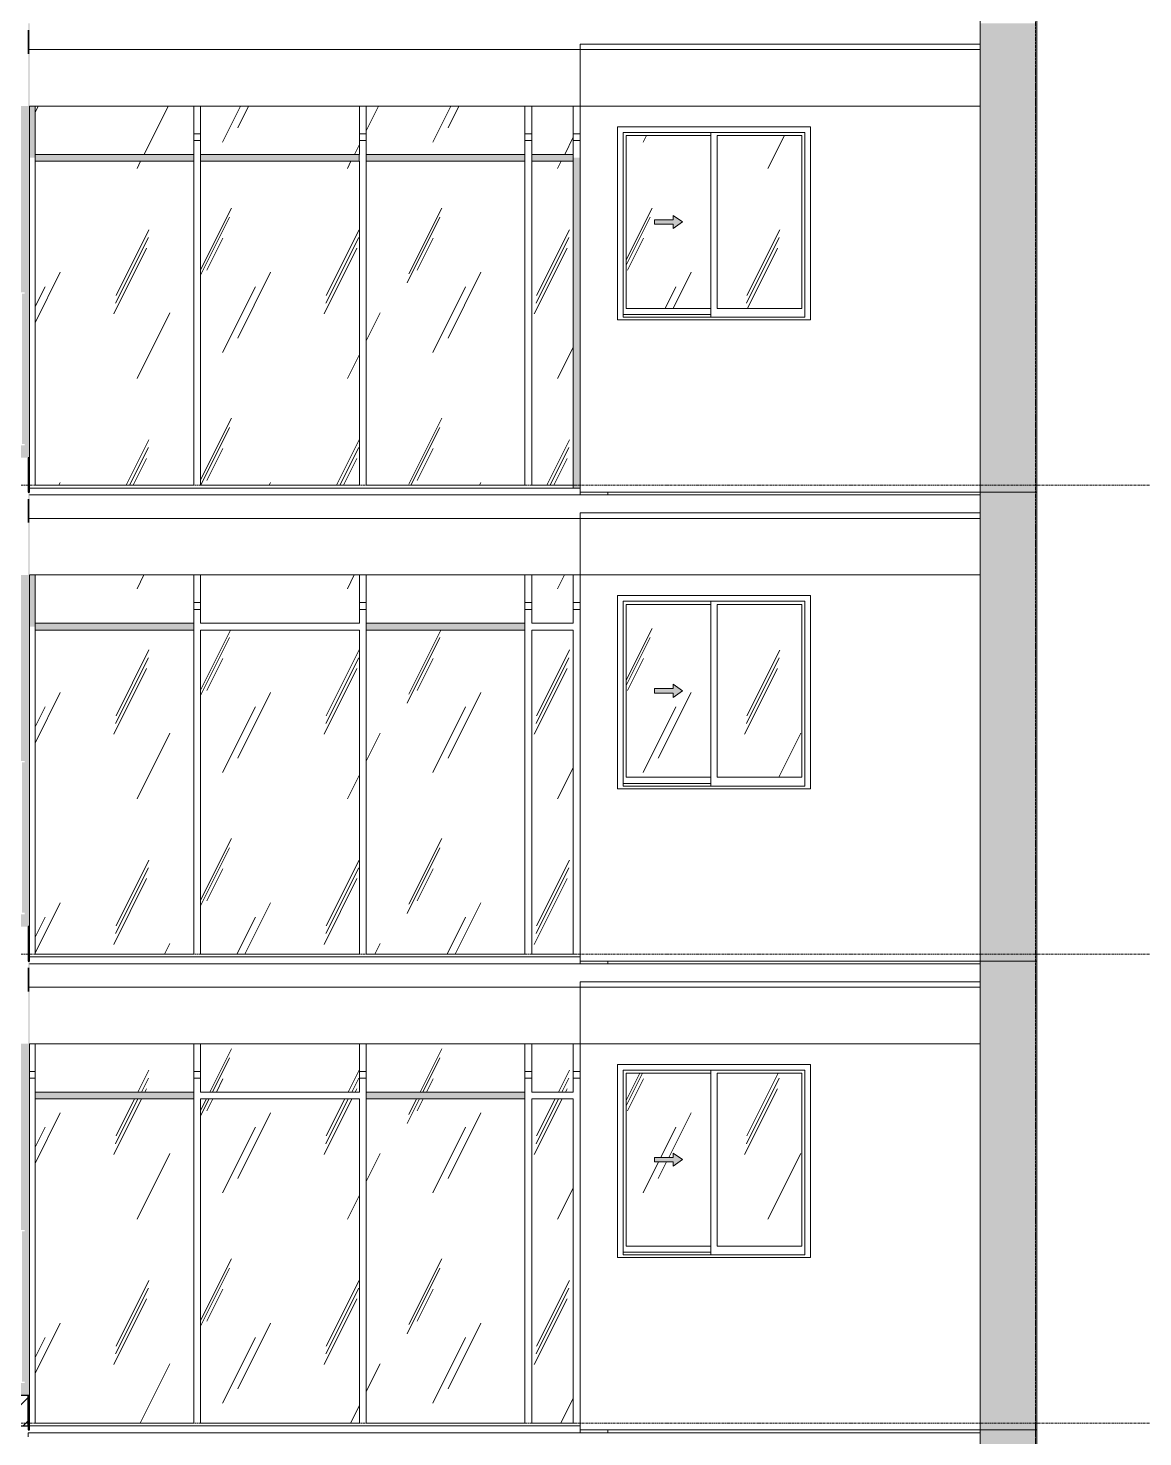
# Model space of a CAD drawing. Header units: millimetres. Extents: x 3451 to 201731, y -8641 to 35300.
# Drawn here: x 176091 to 184169, y 15700 to 25915 of the extents above; entities that cross this region are included whole.
import ezdxf

# ---------------------------------------------------------------- set-up
doc = ezdxf.new("R2010")
doc.units = ezdxf.units.MM
for name, pattern in [('1 NÉT CALL OUT', [6, 3, -3]), ('Centre', [31.75, 6.35, -4.7625, 15.875, -4.7625]), ('Grid Line', [22.225, 12.7, -3.175, 3.175, -3.175])]:
    doc.linetypes.add(name, pattern=pattern)
for name, color, linetype, lineweight in [('0-2', 50, 'Continuous', 5), ('A-CLNG', 13, 'Continuous', 9), ('A-DETL-GENF', 92, 'Continuous', 9), ('A-DETL-GENF-2', 92, '1 NÉT CALL OUT', 9), ('A-FLOR', 192, 'Continuous', 9), ('A-FLOR-1', 10, 'Continuous', 35), ('A-FLOR-2', 7, 'Continuous', 9), ('A-FLOR-LEVL-2', 51, 'Centre', 9), ('A-GLAZ', 151, 'Continuous', 9), ('A-GLAZ-3', 7, '1 NÉT CALL OUT', 9), ('A-GLAZ-CURT', 52, 'Continuous', 9), ('A-GLAZ-CWMG', 51, 'Continuous', 9), ('A-WALL', 113, 'Continuous', 9), ('A-WALL-2', 250, 'Continuous', 25), ('A-WALL-PATT-2', 9, 'Continuous', 9), ('A-WALL-PATT-3', 111, 'Continuous', 5), ('I-WALL-2', 2, 'Continuous', 25), ('S-BEAM-3', 7, 'Continuous', 9), ('S-GRID-1', 1, 'Grid Line', 9)]:
    doc.layers.add(name, color=color, linetype=linetype, lineweight=lineweight)
pattern_1 = [(63.435, (-50196.8, 14229.33), (-0.001, 1524.001), [532.46, -2875.304]), (63.435, (-51720.8, 14229.33), (-0.001, 1524.001), [532.46, -2875.304]), (63.435, (-49467.24, 14523.8), (-0.001, 1524.001), [532.46, -2875.304]), (63.435, (-50991.24, 14523.8), (-0.001, 1524.001), [532.46, -2875.304]), (63.435, (-49577.66, 14419.83), (-0.001, 1524.001), [532.46, -2875.304]), (63.435, (-51101.66, 14419.83), (-0.001, 1524.001), [532.46, -2875.304]), (63.435, (-49690.2, 15015.1), (-0.001, 1524.001), [258.8, -3148.965]), (63.435, (-51214.2, 15015.1), (-0.001, 1524.001), [258.8, -3148.965]), (63.435, (-49763.8, 14922.95), (-0.001, 1524.001), [532.46, -2875.304]), (63.435, (-51287.8, 14922.95), (-0.001, 1524.001), [532.46, -2875.304]), (63.435, (-49750.84, 14989.1), (-0.001, 1524.001), [532.46, -2875.304]), (63.435, (-51274.84, 14989.1), (-0.001, 1524.001), [532.46, -2875.304]), (63.435, (-50365.7, 14698.94), (-0.001, 1524.001), [532.46, -2875.304]), (63.435, (-51889.7, 14698.94), (-0.001, 1524.001), [532.46, -2875.304]), (63.435, (-50352.7, 14776.9), (-0.001, 1524.001), [532.46, -2875.304]), (63.435, (-51876.7, 14776.9), (-0.001, 1524.001), [532.46, -2875.304]), (63.435, (-50349.2, 14833.1), (-0.001, 1524.001), [532.46, -2875.304]), (63.435, (-51873.2, 14833.1), (-0.001, 1524.001), [532.46, -2875.304])]

# ---------------------------------------------------------------- blocks, each defined once
blk = doc.blocks.new('NCV_TKTC_KET CAU_rvt-2-TKCS_MẶT CẮT D')
at = {"layer": 'A-FLOR-1'}
for p, q in [((-24535, 25730), (-24535, 25900)), ((-24535, 22330), (-24535, 22500)), ((-24535, 18930), (-24535, 19100))]:
    blk.add_line(p, q, dxfattribs=at)
at = {"layer": 'A-FLOR-2'}
for p, q in [((-17637, 25760), (-24527, 25760)), ((-24527, 22530), (-17637, 22530)), ((-20337, 22550), (-20337, 22530)), ((-17637, 22360), (-24527, 22360)), ((-24527, 19130), (-17637, 19130)), ((-20337, 19150), (-20337, 19130)), ((-17637, 18960), (-24527, 18960)), ((-20337, 15750), (-20337, 15730)), ((-24537, 15730), (-24537, 15700)), ((-24537, 15730), (-17637, 15730))]:
    blk.add_line(p, q, dxfattribs=at)
at = {"layer": 'S-BEAM-3'}
for p, q in [((-17637, 25350), (-24527, 25350)), ((-24527, 22530), (-17637, 22530)), ((-17637, 21950), (-24527, 21950)), ((-24527, 19130), (-17637, 19130)), ((-17637, 18550), (-24527, 18550)), ((-24537, 15730), (-17637, 15730))]:
    blk.add_line(p, q, dxfattribs=at)
blk = doc.blocks.new('NCV_TKTC_TANG 5_rvt-2-TKCS_MẶT CẮT D')
at = {"layer": 'A-WALL-PATT-2'}
h = blk.add_hatch(dxfattribs=at)
h.set_pattern_fill('FP_32', color=256, style=0, pattern_type=2)
h.set_pattern_definition([(45, (-51987.05, 14125), (-84.8528, 84.8528), [])])
h.paths.add_polyline_path([(-24737, 15780), (-24537, 15780), (-24537, 16000), (-24737, 16000)])
at = {"layer": 'A-WALL-2'}
for p, q in [((-24537, 16000), (-24737, 16000)), ((-24537, 15780), (-24537, 16000)), ((-24737, 15780), (-24537, 15780))]:
    blk.add_line(p, q, dxfattribs=at)
blk = doc.blocks.new('System Panel - Glazed-V393-TKCS_MẶT CẮT D')
at = {"layer": 'A-GLAZ-CURT'}
h = blk.add_hatch(dxfattribs=at)
h.set_pattern_fill('FP_34', color=256, style=0, pattern_type=2)
h.set_pattern_definition(pattern_1)
h.paths.add_polyline_path([(-23337, 15800), (-23337, 18150), (-24487, 18150), (-24487, 15800)])
for p, q in [((-23337, 18150), (-24487, 18150)), ((-24487, 18150), (-24487, 15800)), ((-23337, 15800), (-23337, 18150)), ((-24487, 15800), (-23337, 15800))]:
    blk.add_line(p, q, dxfattribs=at)
blk = doc.blocks.new('System Panel - Glazed-V394-TKCS_MẶT CẮT D')
at = {"layer": 'A-GLAZ-CURT'}
h = blk.add_hatch(dxfattribs=at)
h.set_pattern_fill('FP_34', color=256, style=0, pattern_type=2)
h.set_pattern_definition(pattern_1)
h.paths.add_polyline_path([(-22137, 15800), (-22137, 18150), (-23287, 18150), (-23287, 15800)])
for p, q in [((-22137, 18150), (-23287, 18150)), ((-23287, 18150), (-23287, 15800)), ((-22137, 15800), (-22137, 18150)), ((-23287, 15800), (-22137, 15800))]:
    blk.add_line(p, q, dxfattribs=at)
blk = doc.blocks.new('System Panel - Glazed-V395-TKCS_MẶT CẮT D')
at = {"layer": 'A-GLAZ-CURT'}
h = blk.add_hatch(dxfattribs=at)
h.set_pattern_fill('FP_34', color=256, style=0, pattern_type=2)
h.set_pattern_definition(pattern_1)
h.paths.add_polyline_path([(-21898, 15800), (-20937, 15800), (-20937, 18150), (-22087, 18150), (-22087, 15800)])
for p, q in [((-20937, 18150), (-22087, 18150)), ((-22087, 18150), (-22087, 15800)), ((-20937, 15800), (-20937, 18150)), ((-22087, 15800), (-20937, 15800))]:
    blk.add_line(p, q, dxfattribs=at)
blk = doc.blocks.new('System Panel - Glazed-4731944-TKCS_MẶT CẮT D')
at = {"layer": 'A-GLAZ-CURT'}
h = blk.add_hatch(dxfattribs=at)
h.set_pattern_fill('FP_34', color=256, style=0, pattern_type=2)
h.set_pattern_definition(pattern_1)
h.paths.add_polyline_path([(-20587, 15800), (-20587, 18150), (-20887, 18150), (-20887, 15800), (-20592, 15800)])
for p, q in [((-20587, 18150), (-20887, 18150)), ((-20887, 18150), (-20887, 15800)), ((-20587, 15800), (-20587, 18150)), ((-20887, 15800), (-20587, 15800))]:
    blk.add_line(p, q, dxfattribs=at)
blk = doc.blocks.new('System Panel - Glazed-V396-TKCS_MẶT CẮT D')
at = {"layer": 'A-GLAZ-CURT'}
h = blk.add_hatch(dxfattribs=at)
h.set_pattern_fill('FP_34', color=256, style=0, pattern_type=2)
h.set_pattern_definition(pattern_1)
h.paths.add_polyline_path([(-23337, 18200), (-23337, 18550), (-24487, 18550), (-24487, 18200)])
for p, q in [((-24487, 18550), (-24487, 18200)), ((-23337, 18200), (-23337, 18550)), ((-24487, 18200), (-23337, 18200))]:
    blk.add_line(p, q, dxfattribs=at)
blk = doc.blocks.new('System Panel - Glazed-V397-TKCS_MẶT CẮT D')
at = {"layer": 'A-GLAZ-CURT'}
h = blk.add_hatch(dxfattribs=at)
h.set_pattern_fill('FP_34', color=256, style=0, pattern_type=2)
h.set_pattern_definition(pattern_1)
h.paths.add_polyline_path([(-22137, 18200), (-22137, 18550), (-23287, 18550), (-23287, 18200)])
for p, q in [((-23287, 18550), (-23287, 18200)), ((-22137, 18200), (-22137, 18550)), ((-23287, 18200), (-22137, 18200))]:
    blk.add_line(p, q, dxfattribs=at)
blk = doc.blocks.new('System Panel - Glazed-V398-TKCS_MẶT CẮT D')
at = {"layer": 'A-GLAZ-CURT'}
h = blk.add_hatch(dxfattribs=at)
h.set_pattern_fill('FP_34', color=256, style=0, pattern_type=2)
h.set_pattern_definition(pattern_1)
h.paths.add_polyline_path([(-21898, 18200), (-20937, 18200), (-20937, 18550), (-22087, 18550), (-22087, 18200)])
for p, q in [((-22087, 18550), (-22087, 18200)), ((-20937, 18200), (-20937, 18550)), ((-22087, 18200), (-20937, 18200))]:
    blk.add_line(p, q, dxfattribs=at)
blk = doc.blocks.new('System Panel - Glazed-4731946-TKCS_MẶT CẮT D')
at = {"layer": 'A-GLAZ-CURT'}
h = blk.add_hatch(dxfattribs=at)
h.set_pattern_fill('FP_34', color=256, style=0, pattern_type=2)
h.set_pattern_definition(pattern_1)
h.paths.add_polyline_path([(-20587, 18200), (-20587, 18550), (-20887, 18550), (-20887, 18200), (-20592, 18200)])
for p, q in [((-20887, 18550), (-20887, 18200)), ((-20587, 18200), (-20587, 18550)), ((-20887, 18200), (-20587, 18200))]:
    blk.add_line(p, q, dxfattribs=at)
blk = doc.blocks.new('Rectangular Mullion - 50 x 100mm-1286803-TKCS_MẶT CẮT D')
at = {"layer": 'A-GLAZ-CWMG'}
blk.add_hatch(color=256, dxfattribs=at).paths.add_polyline_path([(-20592, 4550), (-19777, 4550), (-19777, 4600), (-20927, 4600), (-20927, 4550)])
for p, q in [((-20927, 4550), (-20927, 4600)), ((-19777, 4600), (-19777, 4550))]:
    blk.add_line(p, q, dxfattribs=at)
blk = doc.blocks.new('System Panel - Glazed-V497-TKCS_MẶT CẮT D')
at = {"layer": 'A-GLAZ-CURT'}
h = blk.add_hatch(dxfattribs=at)
h.set_pattern_fill('FP_34', color=256, style=0, pattern_type=2)
h.set_pattern_definition(pattern_1)
h.paths.add_polyline_path([(-23337, 19200), (-23337, 21550), (-24487, 21550), (-24487, 19200)])
for p, q in [((-23337, 21550), (-24487, 21550)), ((-24487, 21550), (-24487, 19200)), ((-23337, 19200), (-23337, 21550)), ((-24487, 19200), (-23337, 19200))]:
    blk.add_line(p, q, dxfattribs=at)
blk = doc.blocks.new('System Panel - Glazed-V498-TKCS_MẶT CẮT D')
at = {"layer": 'A-GLAZ-CURT'}
h = blk.add_hatch(dxfattribs=at)
h.set_pattern_fill('FP_34', color=256, style=0, pattern_type=2)
h.set_pattern_definition(pattern_1)
h.paths.add_polyline_path([(-22137, 19200), (-22137, 21550), (-23287, 21550), (-23287, 19200)])
for p, q in [((-22137, 21550), (-23287, 21550)), ((-23287, 21550), (-23287, 19200)), ((-22137, 19200), (-22137, 21550)), ((-23287, 19200), (-22137, 19200))]:
    blk.add_line(p, q, dxfattribs=at)
blk = doc.blocks.new('System Panel - Glazed-V499-TKCS_MẶT CẮT D')
at = {"layer": 'A-GLAZ-CURT'}
h = blk.add_hatch(dxfattribs=at)
h.set_pattern_fill('FP_34', color=256, style=0, pattern_type=2)
h.set_pattern_definition(pattern_1)
h.paths.add_polyline_path([(-20937, 19200), (-20937, 21550), (-22087, 21550), (-22087, 19200), (-21898, 19200)])
for p, q in [((-20937, 21550), (-22087, 21550)), ((-22087, 21550), (-22087, 19200)), ((-20937, 19200), (-20937, 21550)), ((-22087, 19200), (-20937, 19200))]:
    blk.add_line(p, q, dxfattribs=at)
blk = doc.blocks.new('System Panel - Glazed-V500-TKCS_MẶT CẮT D')
at = {"layer": 'A-GLAZ-CURT'}
h = blk.add_hatch(dxfattribs=at)
h.set_pattern_fill('FP_34', color=256, style=0, pattern_type=2)
h.set_pattern_definition(pattern_1)
h.paths.add_polyline_path([(-20587, 19200), (-20587, 21550), (-20887, 21550), (-20887, 19200)])
for p, q in [((-20587, 21550), (-20887, 21550)), ((-20887, 21550), (-20887, 19200)), ((-20587, 19200), (-20587, 21550)), ((-20887, 19200), (-20587, 19200))]:
    blk.add_line(p, q, dxfattribs=at)
blk = doc.blocks.new('System Panel - Glazed-V501-TKCS_MẶT CẮT D')
at = {"layer": 'A-GLAZ-CURT'}
h = blk.add_hatch(dxfattribs=at)
h.set_pattern_fill('FP_34', color=256, style=0, pattern_type=2)
h.set_pattern_definition(pattern_1)
h.paths.add_polyline_path([(-23337, 21600), (-23337, 21950), (-24487, 21950), (-24487, 21600)])
for p, q in [((-24487, 21950), (-24487, 21600)), ((-23337, 21600), (-23337, 21950)), ((-24487, 21600), (-23337, 21600))]:
    blk.add_line(p, q, dxfattribs=at)
blk = doc.blocks.new('System Panel - Glazed-V502-TKCS_MẶT CẮT D')
at = {"layer": 'A-GLAZ-CURT'}
h = blk.add_hatch(dxfattribs=at)
h.set_pattern_fill('FP_34', color=256, style=0, pattern_type=2)
h.set_pattern_definition(pattern_1)
h.paths.add_polyline_path([(-22137, 21600), (-22137, 21950), (-23287, 21950), (-23287, 21600)])
for p, q in [((-23287, 21950), (-23287, 21600)), ((-22137, 21600), (-22137, 21950)), ((-23287, 21600), (-22137, 21600))]:
    blk.add_line(p, q, dxfattribs=at)
blk = doc.blocks.new('System Panel - Glazed-V503-TKCS_MẶT CẮT D')
at = {"layer": 'A-GLAZ-CURT'}
h = blk.add_hatch(dxfattribs=at)
h.set_pattern_fill('FP_34', color=256, style=0, pattern_type=2)
h.set_pattern_definition(pattern_1)
h.paths.add_polyline_path([(-21898, 21600), (-20937, 21600), (-20937, 21950), (-22087, 21950), (-22087, 21600)])
for p, q in [((-22087, 21950), (-22087, 21600)), ((-20937, 21600), (-20937, 21950)), ((-22087, 21600), (-20937, 21600))]:
    blk.add_line(p, q, dxfattribs=at)
blk = doc.blocks.new('System Panel - Glazed-V504-TKCS_MẶT CẮT D')
at = {"layer": 'A-GLAZ-CURT'}
h = blk.add_hatch(dxfattribs=at)
h.set_pattern_fill('FP_34', color=256, style=0, pattern_type=2)
h.set_pattern_definition(pattern_1)
h.paths.add_polyline_path([(-20592, 21600), (-20587, 21600), (-20587, 21950), (-20887, 21950), (-20887, 21600)])
for p, q in [((-20887, 21950), (-20887, 21600)), ((-20587, 21600), (-20587, 21950)), ((-20887, 21600), (-20587, 21600))]:
    blk.add_line(p, q, dxfattribs=at)
blk = doc.blocks.new('Rectangular Mullion - 50 x 100mm-V505-TKCS_MẶT CẮT D')
at = {"layer": 'A-GLAZ-CWMG'}
blk.add_hatch(color=256, dxfattribs=at).paths.add_polyline_path([(-24527, 21575), (-24487, 21575), (-24487, 21950), (-24527, 21949)])
blk.add_line((-24487, 21575), (-24487, 21600), dxfattribs=at)
blk = doc.blocks.new('System Panel - Glazed-V506-TKCS_MẶT CẮT D')
at = {"layer": 'A-GLAZ-CURT'}
h = blk.add_hatch(dxfattribs=at)
h.set_pattern_fill('FP_34', color=256, style=0, pattern_type=2)
h.set_pattern_definition(pattern_1)
h.paths.add_polyline_path([(-23337, 22600), (-23337, 24950), (-24487, 24950), (-24487, 22600)])
for p, q in [((-23337, 24950), (-24487, 24950)), ((-24487, 24950), (-24487, 22600)), ((-23337, 22600), (-23337, 24950)), ((-24487, 22600), (-23337, 22600))]:
    blk.add_line(p, q, dxfattribs=at)
blk = doc.blocks.new('System Panel - Glazed-V507-TKCS_MẶT CẮT D')
at = {"layer": 'A-GLAZ-CURT'}
h = blk.add_hatch(dxfattribs=at)
h.set_pattern_fill('FP_34', color=256, style=0, pattern_type=2)
h.set_pattern_definition(pattern_1)
h.paths.add_polyline_path([(-22137, 22600), (-22137, 24950), (-23287, 24950), (-23287, 22600)])
for p, q in [((-22137, 24950), (-23287, 24950)), ((-23287, 24950), (-23287, 22600)), ((-22137, 22600), (-22137, 24950)), ((-23287, 22600), (-22137, 22600))]:
    blk.add_line(p, q, dxfattribs=at)
blk = doc.blocks.new('System Panel - Glazed-V508-TKCS_MẶT CẮT D')
at = {"layer": 'A-GLAZ-CURT'}
h = blk.add_hatch(dxfattribs=at)
h.set_pattern_fill('FP_34', color=256, style=0, pattern_type=2)
h.set_pattern_definition(pattern_1)
h.paths.add_polyline_path([(-20937, 22600), (-20937, 24950), (-22087, 24950), (-22087, 22600), (-21898, 22600)])
for p, q in [((-20937, 24950), (-22087, 24950)), ((-22087, 24950), (-22087, 22600)), ((-20937, 22600), (-20937, 24950)), ((-22087, 22600), (-20937, 22600))]:
    blk.add_line(p, q, dxfattribs=at)
blk = doc.blocks.new('System Panel - Glazed-V509-TKCS_MẶT CẮT D')
at = {"layer": 'A-GLAZ-CURT'}
h = blk.add_hatch(dxfattribs=at)
h.set_pattern_fill('FP_34', color=256, style=0, pattern_type=2)
h.set_pattern_definition(pattern_1)
h.paths.add_polyline_path([(-20887, 22600), (-20587, 22600), (-20587, 24950), (-20887, 24950), (-20887, 24028)])
for p, q in [((-20587, 24950), (-20887, 24950)), ((-20887, 24950), (-20887, 22600)), ((-20587, 22600), (-20587, 24950)), ((-20887, 22600), (-20587, 22600))]:
    blk.add_line(p, q, dxfattribs=at)
blk = doc.blocks.new('System Panel - Glazed-V510-TKCS_MẶT CẮT D')
at = {"layer": 'A-GLAZ-CURT'}
h = blk.add_hatch(dxfattribs=at)
h.set_pattern_fill('FP_34', color=256, style=0, pattern_type=2)
h.set_pattern_definition(pattern_1)
h.paths.add_polyline_path([(-23337, 25000), (-23337, 25350), (-24487, 25350), (-24487, 25000)])
for p, q in [((-24487, 25350), (-24487, 25000)), ((-23337, 25000), (-23337, 25350)), ((-24487, 25000), (-23337, 25000))]:
    blk.add_line(p, q, dxfattribs=at)
blk = doc.blocks.new('System Panel - Glazed-V511-TKCS_MẶT CẮT D')
at = {"layer": 'A-GLAZ-CURT'}
h = blk.add_hatch(dxfattribs=at)
h.set_pattern_fill('FP_34', color=256, style=0, pattern_type=2)
h.set_pattern_definition(pattern_1)
h.paths.add_polyline_path([(-22137, 25000), (-22137, 25350), (-23287, 25350), (-23287, 25000)])
for p, q in [((-23287, 25350), (-23287, 25000)), ((-22137, 25000), (-22137, 25350)), ((-23287, 25000), (-22137, 25000))]:
    blk.add_line(p, q, dxfattribs=at)
blk = doc.blocks.new('System Panel - Glazed-V512-TKCS_MẶT CẮT D')
at = {"layer": 'A-GLAZ-CURT'}
h = blk.add_hatch(dxfattribs=at)
h.set_pattern_fill('FP_34', color=256, style=0, pattern_type=2)
h.set_pattern_definition(pattern_1)
h.paths.add_polyline_path([(-21898, 25000), (-20937, 25000), (-20937, 25350), (-22087, 25350), (-22087, 25000)])
for p, q in [((-22087, 25350), (-22087, 25000)), ((-20937, 25000), (-20937, 25350)), ((-22087, 25000), (-20937, 25000))]:
    blk.add_line(p, q, dxfattribs=at)
blk = doc.blocks.new('System Panel - Glazed-V513-TKCS_MẶT CẮT D')
at = {"layer": 'A-GLAZ-CURT'}
h = blk.add_hatch(dxfattribs=at)
h.set_pattern_fill('FP_34', color=256, style=0, pattern_type=2)
h.set_pattern_definition(pattern_1)
h.paths.add_polyline_path([(-20587, 25000), (-20587, 25350), (-20887, 25350), (-20887, 25000), (-20592, 25000)])
for p, q in [((-20887, 25350), (-20887, 25000)), ((-20587, 25000), (-20587, 25350)), ((-20887, 25000), (-20587, 25000))]:
    blk.add_line(p, q, dxfattribs=at)
blk = doc.blocks.new('Rectangular Mullion - 50 x 100mm-V514-TKCS_MẶT CẮT D')
at = {"layer": 'A-GLAZ-CWMG'}
blk.add_hatch(color=256, dxfattribs=at).paths.add_polyline_path([(-20537, 22580), (-20537, 24975), (-20587, 24975), (-20587, 22580)])
for p, q in [((-20587, 24975), (-20587, 24950)), ((-20537, 22580), (-20537, 24975)), ((-20587, 22600), (-20587, 22580))]:
    blk.add_line(p, q, dxfattribs=at)
blk = doc.blocks.new('Rectangular Mullion - 50 x 100mm-4731943-TKCS_MẶT CẮT D')
at = {"layer": 'A-GLAZ-CWMG'}
blk.add_hatch(color=256, dxfattribs=at).paths.add_polyline_path([(-20887, 24950), (-20587, 24950), (-20587, 25000), (-20887, 25000)])
for p, q in [((-20887, 24950), (-20887, 25000)), ((-20587, 25000), (-20587, 24950))]:
    blk.add_line(p, q, dxfattribs=at)
blk = doc.blocks.new('1_FAMILY RVT - W01-WxH 1400x1400xmm-V528-TKCS_MẶT CẮT D')
at = {"layer": 'A-DETL-GENF-2'}
blk.add_hatch(color=256, dxfattribs=at).paths.add_polyline_path([(-19862, 17662), (-19795, 17710), (-19862, 17757), (-19862, 17726), (-19998, 17726), (-19998, 17693), (-19862, 17693)])
at = {"layer": 'A-GLAZ'}
h = blk.add_hatch(dxfattribs=at)
h.set_pattern_fill('FP_34', color=256, style=0, pattern_type=2)
h.set_pattern_definition(pattern_1)
h.paths.add_polyline_path([(-19589, 17083), (-19589, 18337), (-20203, 18337), (-20203, 17083)])
h.paths.add_polyline_path([(-19862, 17662), (-19862, 17693), (-19998, 17693), (-19998, 17726), (-19862, 17726), (-19862, 17757), (-19795, 17710), (-19819, 17693)])
h = blk.add_hatch(dxfattribs=at)
h.set_pattern_fill('FP_34', color=256, style=0, pattern_type=2)
h.set_pattern_definition(pattern_1)
h.paths.add_polyline_path([(-18930, 17083), (-18930, 18337), (-19545, 18337), (-19545, 17083), (-19286, 17083)])
at = {"layer": 'A-DETL-GENF'}
for p, q in [((-19998, 17726), (-19998, 17693)), ((-19998, 17726), (-19862, 17726)), ((-19862, 17726), (-19998, 17726)), ((-19998, 17726), (-19998, 17693)), ((-19998, 17693), (-19862, 17693)), ((-19998, 17693), (-19862, 17693)), ((-19862, 17757), (-19862, 17726)), ((-19795, 17710), (-19862, 17757)), ((-19795, 17710), (-19862, 17757)), ((-19862, 17757), (-19862, 17726)), ((-19795, 17710), (-19862, 17662)), ((-19862, 17662), (-19795, 17710)), ((-19862, 17693), (-19862, 17662)), ((-19862, 17693), (-19862, 17662))]:
    blk.add_line(p, q, dxfattribs=at)
at = {"layer": 'A-GLAZ'}
for p, q in [((-18867, 18400), (-20267, 18400)), ((-20267, 18400), (-20267, 17000)), ((-18867, 18400), (-18867, 17000)), ((-20226, 18359), (-18908, 18359)), ((-20226, 17019), (-20226, 18359)), ((-20203, 18337), (-20203, 17083)), ((-19589, 18337), (-20203, 18337)), ((-19589, 18359), (-19589, 17019)), ((-19545, 17083), (-19545, 18337)), ((-19545, 18337), (-18930, 18337)), ((-18930, 18337), (-18930, 17083)), ((-18908, 17019), (-18908, 18359)), ((-20203, 17083), (-19589, 17083)), ((-18930, 17083), (-19545, 17083)), ((-18867, 17000), (-20267, 17000)), ((-19589, 17038), (-20226, 17038)), ((-19589, 17038), (-20226, 17038)), ((-18908, 17019), (-20226, 17019))]:
    blk.add_line(p, q, dxfattribs=at)
blk = doc.blocks.new('1_FAMILY RVT - W01-WxH 1400x1400xmm-V529-TKCS_MẶT CẮT D')
at = {"layer": 'A-DETL-GENF-2'}
blk.add_hatch(color=256, dxfattribs=at).paths.add_polyline_path([(-19862, 21062), (-19795, 21110), (-19862, 21157), (-19862, 21126), (-19998, 21126), (-19998, 21093), (-19862, 21093)])
at = {"layer": 'A-GLAZ'}
h = blk.add_hatch(dxfattribs=at)
h.set_pattern_fill('FP_34', color=256, style=0, pattern_type=2)
h.set_pattern_definition(pattern_1)
h.paths.add_polyline_path([(-19589, 20483), (-19589, 21736), (-20203, 21736), (-20203, 20483)])
h.paths.add_polyline_path([(-19862, 21062), (-19862, 21093), (-19998, 21093), (-19998, 21126), (-19862, 21126), (-19862, 21157), (-19795, 21110), (-19819, 21093)])
h = blk.add_hatch(dxfattribs=at)
h.set_pattern_fill('FP_34', color=256, style=0, pattern_type=2)
h.set_pattern_definition(pattern_1)
h.paths.add_polyline_path([(-19545, 20483), (-18930, 20483), (-18930, 21736), (-19545, 21736), (-19545, 21360)])
at = {"layer": 'A-DETL-GENF'}
for p, q in [((-19862, 21157), (-19862, 21126)), ((-19795, 21110), (-19862, 21157)), ((-19795, 21110), (-19862, 21157)), ((-19862, 21157), (-19862, 21126)), ((-19998, 21126), (-19998, 21093)), ((-19998, 21126), (-19862, 21126)), ((-19862, 21126), (-19998, 21126)), ((-19998, 21126), (-19998, 21093)), ((-19998, 21093), (-19862, 21093)), ((-19998, 21093), (-19862, 21093)), ((-19795, 21110), (-19862, 21062)), ((-19862, 21062), (-19795, 21110)), ((-19862, 21093), (-19862, 21062)), ((-19862, 21093), (-19862, 21062))]:
    blk.add_line(p, q, dxfattribs=at)
at = {"layer": 'A-GLAZ'}
for p, q in [((-18867, 21800), (-20267, 21800)), ((-20267, 21800), (-20267, 20400)), ((-20226, 21759), (-18908, 21759)), ((-20226, 20419), (-20226, 21759)), ((-19589, 21759), (-19589, 20419)), ((-18908, 20419), (-18908, 21759)), ((-18867, 21800), (-18867, 20400)), ((-20203, 21736), (-20203, 20483)), ((-19589, 21736), (-20203, 21736)), ((-19545, 20483), (-19545, 21736)), ((-19545, 21736), (-18930, 21736)), ((-18930, 21736), (-18930, 20483)), ((-19589, 20438), (-20226, 20438)), ((-19589, 20438), (-20226, 20438)), ((-20203, 20483), (-19589, 20483)), ((-18930, 20483), (-19545, 20483)), ((-18867, 20400), (-20267, 20400)), ((-18908, 20419), (-20226, 20419))]:
    blk.add_line(p, q, dxfattribs=at)
blk = doc.blocks.new('1_FAMILY RVT - W01-WxH 1400x1400xmm-V530-TKCS_MẶT CẮT D')
at = {"layer": 'A-DETL-GENF-2'}
blk.add_hatch(color=256, dxfattribs=at).paths.add_polyline_path([(-19862, 24462), (-19795, 24510), (-19862, 24557), (-19862, 24526), (-19998, 24526), (-19998, 24493), (-19862, 24493)])
at = {"layer": 'A-GLAZ'}
h = blk.add_hatch(dxfattribs=at)
h.set_pattern_fill('FP_34', color=256, style=0, pattern_type=2)
h.set_pattern_definition(pattern_1)
h.paths.add_polyline_path([(-19589, 23883), (-19589, 25137), (-20203, 25137), (-20203, 23883)])
h.paths.add_polyline_path([(-19862, 24462), (-19862, 24493), (-19998, 24493), (-19998, 24526), (-19862, 24526), (-19862, 24557), (-19795, 24510), (-19819, 24493)])
h = blk.add_hatch(dxfattribs=at)
h.set_pattern_fill('FP_34', color=256, style=0, pattern_type=2)
h.set_pattern_definition(pattern_1)
h.paths.add_polyline_path([(-19545, 23883), (-18930, 23883), (-18930, 25137), (-19545, 25137), (-19545, 24028)])
at = {"layer": 'A-DETL-GENF'}
for p, q in [((-19998, 24526), (-19998, 24493)), ((-19998, 24526), (-19862, 24526)), ((-19862, 24526), (-19998, 24526)), ((-19998, 24526), (-19998, 24493)), ((-19862, 24557), (-19862, 24526)), ((-19795, 24510), (-19862, 24557)), ((-19795, 24510), (-19862, 24557)), ((-19862, 24557), (-19862, 24526)), ((-19998, 24493), (-19862, 24493)), ((-19998, 24493), (-19862, 24493)), ((-19795, 24510), (-19862, 24462)), ((-19862, 24462), (-19795, 24510)), ((-19862, 24493), (-19862, 24462)), ((-19862, 24493), (-19862, 24462))]:
    blk.add_line(p, q, dxfattribs=at)
at = {"layer": 'A-GLAZ'}
for p, q in [((-18867, 25200), (-20267, 25200)), ((-20267, 25200), (-20267, 23800)), ((-20226, 25159), (-18908, 25159)), ((-20226, 23819), (-20226, 25159)), ((-20203, 25137), (-20203, 23883)), ((-19589, 25137), (-20203, 25137)), ((-19589, 25159), (-19589, 23819)), ((-19545, 23883), (-19545, 25137)), ((-19545, 25137), (-18930, 25137)), ((-18930, 25137), (-18930, 23883)), ((-18908, 23819), (-18908, 25159)), ((-18867, 25200), (-18867, 23800)), ((-19589, 23838), (-20226, 23838)), ((-19589, 23838), (-20226, 23838)), ((-18908, 23819), (-20226, 23819)), ((-20203, 23883), (-19589, 23883)), ((-18930, 23883), (-19545, 23883)), ((-18867, 23800), (-20267, 23800))]:
    blk.add_line(p, q, dxfattribs=at)

msp = doc.modelspace()

# ---------------------------------------------------------------- hatches: boundary and pattern name
at = {"layer": 'A-WALL-PATT-3'}
h = msp.add_hatch(color=256, dxfattribs=at)
h.paths.add_polyline_path([(176100.9, 22800), (176100.9, 25950), (176090.9, 25950), (176090.9, 25350), (175891, 25350), (175891, 22800), (176090.9, 22800)])
h.paths.add_polyline_path([(176016, 22890), (176016, 22900), (176036, 22900), (176036, 23990), (176016, 23990), (176016, 24000), (176066, 24000), (176066, 23990), (176046, 23990), (176046, 22900), (176066, 22900), (176066, 22890), (176036, 22890)])
for points in [[(183390.9, 22550), (183390.9, 25950), (182990.9, 25950), (182990.9, 22550)], [(183400.9, 22550), (183400.9, 25950), (183390.9, 25950), (183390.9, 22550)], [(183390.9, 19150), (183390.9, 22550), (182990.9, 22550), (182990.9, 19150)], [(183400.9, 19150), (183400.9, 22550), (183390.9, 22550), (183390.9, 19150)], [(183390.9, 15750), (183390.9, 19150), (182990.9, 19150), (182990.9, 15750)], [(183400.9, 15750), (183400.9, 19150), (183390.9, 19150), (183390.9, 15750)], [(183390.9, 12350), (183390.9, 15750), (182990.9, 15750), (182990.9, 12350)], [(183400.9, 12350), (183400.9, 15750), (183390.9, 15750), (183390.9, 12350)]]:
    msp.add_hatch(color=256, dxfattribs=at).paths.add_polyline_path(points)
h = msp.add_hatch(color=256, dxfattribs=at)
h.paths.add_polyline_path([(176100.9, 19400), (176100.9, 22550), (176090.9, 22550), (176090.9, 21950), (175891, 21950), (175891, 19400), (176090.9, 19400)])
h.paths.add_polyline_path([(176066, 19490), (176016, 19490), (176016, 19500), (176036, 19500), (176036, 20590), (176016, 20590), (176016, 20600), (176066, 20600), (176066, 20590), (176046, 20590), (176046, 19500), (176066, 19500)])
h = msp.add_hatch(color=256, dxfattribs=at)
h.paths.add_polyline_path([(176100.9, 16000), (176100.9, 19150), (176090.9, 19150), (176090.9, 18550), (175891, 18550), (175891, 16000), (176090.9, 16000)])
h.paths.add_polyline_path([(176066, 16090), (176016, 16090), (176016, 16100), (176036, 16100), (176036, 17190), (176016, 17190), (176016, 17200), (176066, 17200), (176066, 17190), (176046, 17190), (176046, 16100), (176066, 16100)])

# ---------------------------------------------------------------- linework, layer by layer
at = {"layer": 'A-CLNG'}
for p, q in [((177290.5, 25150), (177340.5, 25150)), ((178490.5, 25150), (178540.5, 25150)), ((179690.5, 25150), (179740.5, 25150)), ((180040.5, 25150), (180090.9, 25150)), ((177340.5, 25100), (177290.5, 25100)), ((178540.5, 25100), (178490.5, 25100)), ((179740.5, 25100), (179690.5, 25100)), ((180090.9, 25100), (180040.5, 25100)), ((177290.5, 21750), (177340.5, 21750)), ((177340.5, 21700), (177290.5, 21700)), ((178490.5, 21750), (178540.5, 21750)), ((178540.5, 21700), (178490.5, 21700)), ((179690.5, 21750), (179740.5, 21750)), ((179740.5, 21700), (179690.5, 21700)), ((180040.5, 21750), (180090.9, 21750)), ((180090.9, 21700), (180040.5, 21700)), ((176100.9, 18350), (176140.5, 18350)), ((176140.5, 18300), (176100.9, 18300)), ((177290.5, 18350), (177340.5, 18350)), ((177340.5, 18300), (177290.5, 18300)), ((178490.5, 18350), (178540.5, 18350)), ((178540.5, 18300), (178490.5, 18300)), ((179690.5, 18350), (179740.5, 18350)), ((179740.5, 18300), (179690.5, 18300)), ((180040.5, 18350), (180090.9, 18350)), ((180090.9, 18300), (180040.5, 18300))]:
    msp.add_line(p, q, dxfattribs=at)
at = {"layer": 'A-FLOR'}
for p, q in [((176100.9, 22580), (180090.9, 22580)), ((180090.9, 22530), (176100.9, 22530)), ((180090.9, 22550), (180090.9, 22530)), ((176100.9, 19180), (180090.9, 19180)), ((180090.9, 19130), (176100.9, 19130)), ((180090.9, 19150), (180090.9, 19130)), ((176100.9, 15780), (180090.9, 15780)), ((180090.9, 15750), (180090.9, 15730)), ((180090.9, 15730), (176090.9, 15730))]:
    msp.add_line(p, q, dxfattribs=at)
at = {"layer": 'A-FLOR-LEVL-2'}
for p, q in [((106972.4, 22600), (198239.7, 22600)), ((106972.4, 19200), (198239.7, 19200)), ((106972.4, 15800), (198239.7, 15800))]:
    msp.add_line(p, q, dxfattribs=at)
at = {"layer": 'A-WALL'}
for p, q in [((182990.9, 29350), (182990.9, 2200)), ((183400.9, 29350), (183400.9, 4700)), ((182990.9, 25800), (180090.9, 25800)), ((180090.9, 22550), (180090.9, 25800)), ((176100.9, 22800), (176100.9, 25349.3)), ((180090.9, 22550), (183400.9, 22550)), ((183400.9, 22550), (182990.9, 22550)), ((182990.9, 22400), (180090.9, 22400)), ((180090.9, 19150), (180090.9, 22400)), ((176100.9, 19400), (176100.9, 21949.3)), ((180090.9, 19150), (183400.9, 19150)), ((183400.9, 19150), (182990.9, 19150)), ((182990.9, 19000), (180090.9, 19000)), ((180090.9, 15750), (180090.9, 19000)), ((176100.9, 16000), (176100.9, 18549.3)), ((180090.9, 15750), (183400.9, 15750)), ((183400.9, 15750), (182990.9, 15750))]:
    msp.add_line(p, q, dxfattribs=at)
at = {"layer": 'I-WALL-2'}
for p, q in [((176090.9, 22800), (176090.9, 22550)), ((176100.9, 22800), (176090.9, 22800)), ((176100.9, 22550), (176100.9, 22800)), ((176090.9, 22550), (176100.9, 22550)), ((176090.9, 19400), (176090.9, 19150)), ((176100.9, 19400), (176090.9, 19400)), ((176100.9, 19150), (176100.9, 19400)), ((176090.9, 19150), (176100.9, 19150)), ((176090.9, 16000), (176090.9, 15750)), ((176100.9, 16000), (176090.9, 16000)), ((176100.9, 15750), (176100.9, 16000)), ((176090.9, 15750), (176100.9, 15750))]:
    msp.add_line(p, q, dxfattribs=at)
at = {"layer": 'S-GRID-1'}
msp.add_line((183390.9, -3541.4), (183390.9, 30542.5), dxfattribs=at)

# ---------------------------------------------------------------- block references
at = {"layer": '0-2'}
for name in ['NCV_TKTC_KET CAU_rvt-2-TKCS_MẶT CẮT D', 'NCV_TKTC_TANG 5_rvt-2-TKCS_MẶT CẮT D']:
    msp.add_blockref(name, (200627.8, 0), dxfattribs=at)
at = {"layer": 'A-GLAZ-3'}
for name in ['1_FAMILY RVT - W01-WxH 1400x1400xmm-V530-TKCS_MẶT CẮT D', '1_FAMILY RVT - W01-WxH 1400x1400xmm-V529-TKCS_MẶT CẮT D', '1_FAMILY RVT - W01-WxH 1400x1400xmm-V528-TKCS_MẶT CẮT D']:
    msp.add_blockref(name, (200627.8, 0), dxfattribs=at)
at = {"layer": 'A-GLAZ-CURT'}
for name in ['System Panel - Glazed-V510-TKCS_MẶT CẮT D', 'System Panel - Glazed-V511-TKCS_MẶT CẮT D', 'System Panel - Glazed-V512-TKCS_MẶT CẮT D', 'System Panel - Glazed-V513-TKCS_MẶT CẮT D', 'System Panel - Glazed-V506-TKCS_MẶT CẮT D', 'System Panel - Glazed-V507-TKCS_MẶT CẮT D', 'System Panel - Glazed-V508-TKCS_MẶT CẮT D', 'System Panel - Glazed-V509-TKCS_MẶT CẮT D', 'System Panel - Glazed-V501-TKCS_MẶT CẮT D', 'System Panel - Glazed-V502-TKCS_MẶT CẮT D', 'System Panel - Glazed-V503-TKCS_MẶT CẮT D', 'System Panel - Glazed-V504-TKCS_MẶT CẮT D', 'System Panel - Glazed-V497-TKCS_MẶT CẮT D', 'System Panel - Glazed-V498-TKCS_MẶT CẮT D', 'System Panel - Glazed-V499-TKCS_MẶT CẮT D', 'System Panel - Glazed-V500-TKCS_MẶT CẮT D', 'System Panel - Glazed-V396-TKCS_MẶT CẮT D', 'System Panel - Glazed-V397-TKCS_MẶT CẮT D', 'System Panel - Glazed-V398-TKCS_MẶT CẮT D', 'System Panel - Glazed-4731946-TKCS_MẶT CẮT D', 'System Panel - Glazed-V393-TKCS_MẶT CẮT D', 'System Panel - Glazed-V394-TKCS_MẶT CẮT D', 'System Panel - Glazed-V395-TKCS_MẶT CẮT D', 'System Panel - Glazed-4731944-TKCS_MẶT CẮT D']:
    msp.add_blockref(name, (200627.8, 0), dxfattribs=at)
at = {"layer": 'A-GLAZ-CWMG'}
for name, p in [('Rectangular Mullion - 50 x 100mm-V505-TKCS_MẶT CẮT D', (200627.8, 3400)), ('Rectangular Mullion - 50 x 100mm-1286803-TKCS_MẶT CẮT D', (197067.4, 20400)), ('Rectangular Mullion - 50 x 100mm-1286803-TKCS_MẶT CẮT D', (198267.4, 20400)), ('Rectangular Mullion - 50 x 100mm-1286803-TKCS_MẶT CẮT D', (199467.4, 20400)), ('Rectangular Mullion - 50 x 100mm-4731943-TKCS_MẶT CẮT D', (200627.8, 0)), ('Rectangular Mullion - 50 x 100mm-V514-TKCS_MẶT CẮT D', (200627.8, 0)), ('Rectangular Mullion - 50 x 100mm-V505-TKCS_MẶT CẮT D', (200627.8, 0)), ('Rectangular Mullion - 50 x 100mm-1286803-TKCS_MẶT CẮT D', (197067.4, 17000)), ('Rectangular Mullion - 50 x 100mm-1286803-TKCS_MẶT CẮT D', (199467.4, 17000)), ('Rectangular Mullion - 50 x 100mm-1286803-TKCS_MẶT CẮT D', (197067.4, 13600)), ('Rectangular Mullion - 50 x 100mm-1286803-TKCS_MẶT CẮT D', (199467.4, 13600))]:
    msp.add_blockref(name, p, dxfattribs=at)

doc.saveas('drawing.dxf')
